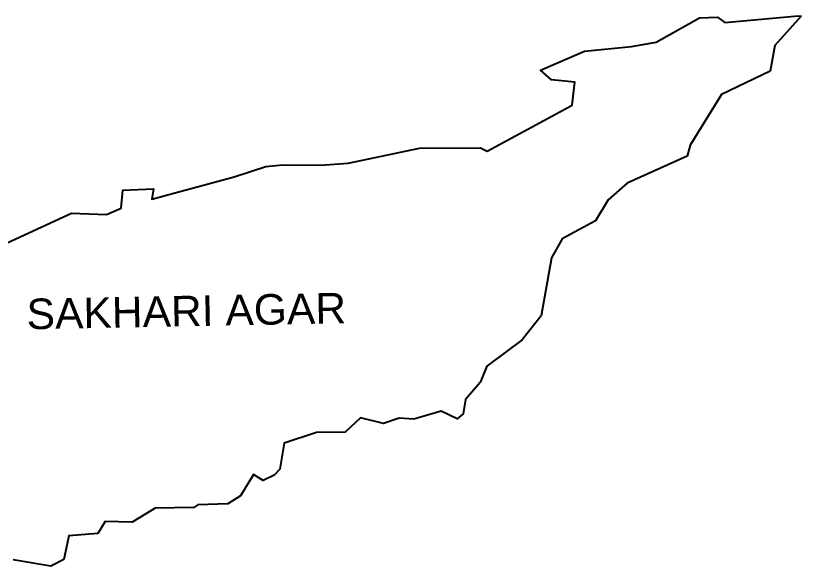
# Model space of a CAD drawing. Header units: feet. Extents: x 309891 to 314514, y 1921207 to 1923485.
# Drawn here: x 311712 to 314514, y 1921523 to 1923485 of the extents above; entities that cross this region are included whole.
import ezdxf

# ---------------------------------------------------------------- set-up
doc = ezdxf.new("R2010")
doc.units = ezdxf.units.FT
doc.header["$MEASUREMENT"] = 0
doc.layers.add('VILLAGE BOUNDRY', color=10, linetype='Continuous')
doc.layers.add('VILLAGE NAME', color=250, linetype='Continuous')
doc.styles.get("Standard").update_dxf_attribs({"font": 'arial.ttf'})

msp = doc.modelspace()

# ---------------------------------------------------------------- linework, layer by layer
at = {"layer": 'VILLAGE BOUNDRY', "color": 3}
msp.add_lwpolyline([(311587.6, 1922632.3), (311911.5, 1922781.7), (312036.1, 1922776.9), (312088.8, 1922798.8), (312095, 1922862.8), (312203.7, 1922867.8), (312197.5, 1922830.8), (312289.1, 1922855.5), (312491.2, 1922910.2), (312604.9, 1922947.9), (312664.5, 1922953.4), (312799, 1922952), (312897.9, 1922959.5), (313152.3, 1923013.4), (313370.5, 1923013.5), (313393.4, 1923002), (313697.4, 1923166.4), (313706.1, 1923247.5), (313623.7, 1923256.9), (313584.5, 1923290.6), (313741.6, 1923358.5), (313908.5, 1923375.5), (313997, 1923390.5), (314150.8, 1923477.2), (314215.4, 1923480.2), (314241.1, 1923460.2), (314502.7, 1923484.8), (314514.2, 1923482.9), (314419.4, 1923379.2), (314403.1, 1923286.8), (314229.5, 1923204.2), (314118.2, 1923023.4), (314107.7, 1922983.8), (313893.1, 1922887.9), (313825.4, 1922829.2), (313780.2, 1922754), (313661.5, 1922690.3), (313623.5, 1922621.7), (313587, 1922415.9), (313518.7, 1922329.8), (313392.6, 1922235.5), (313369, 1922177.8), (313316.5, 1922117.2), (313308.3, 1922066.1), (313287.4, 1922048.4), (313230.4, 1922075.6), (313132.3, 1922046.9), (313079.7, 1922050.1), (313023.6, 1922031.5), (312941.7, 1922051.3), (312887.4, 1922000.8), (312784.7, 1921999.6), (312669.3, 1921961.9), (312653.9, 1921869.3), (312633.8, 1921847.3), (312595.1, 1921828.1), (312560.9, 1921850.4), (312513.7, 1921774.2), (312469, 1921745.1), (312361.6, 1921741.8), (312347.1, 1921732.7), (312209.9, 1921729.8), (312128.2, 1921679.6), (312031.4, 1921682.1), (312004.8, 1921640.2), (311902, 1921631.7), (311884.1, 1921547.2), (311838.2, 1921522.8), (311703.6, 1921545.8)], dxfattribs=at)

# ---------------------------------------------------------------- texts
at = {"layer": 'VILLAGE NAME', "insert": (311750.1, 1922475.9), "char_height": 108.748, "attachment_point": 1, "rotation": 1.1028}
msp.add_mtext_dynamic_manual_height_columns('{\\fArial|b0|i0|c0|p34;SAKHARI AGAR}', width=1571.314, gutter_width=543.7, heights=[0], dxfattribs=at)

doc.saveas('drawing.dxf')
